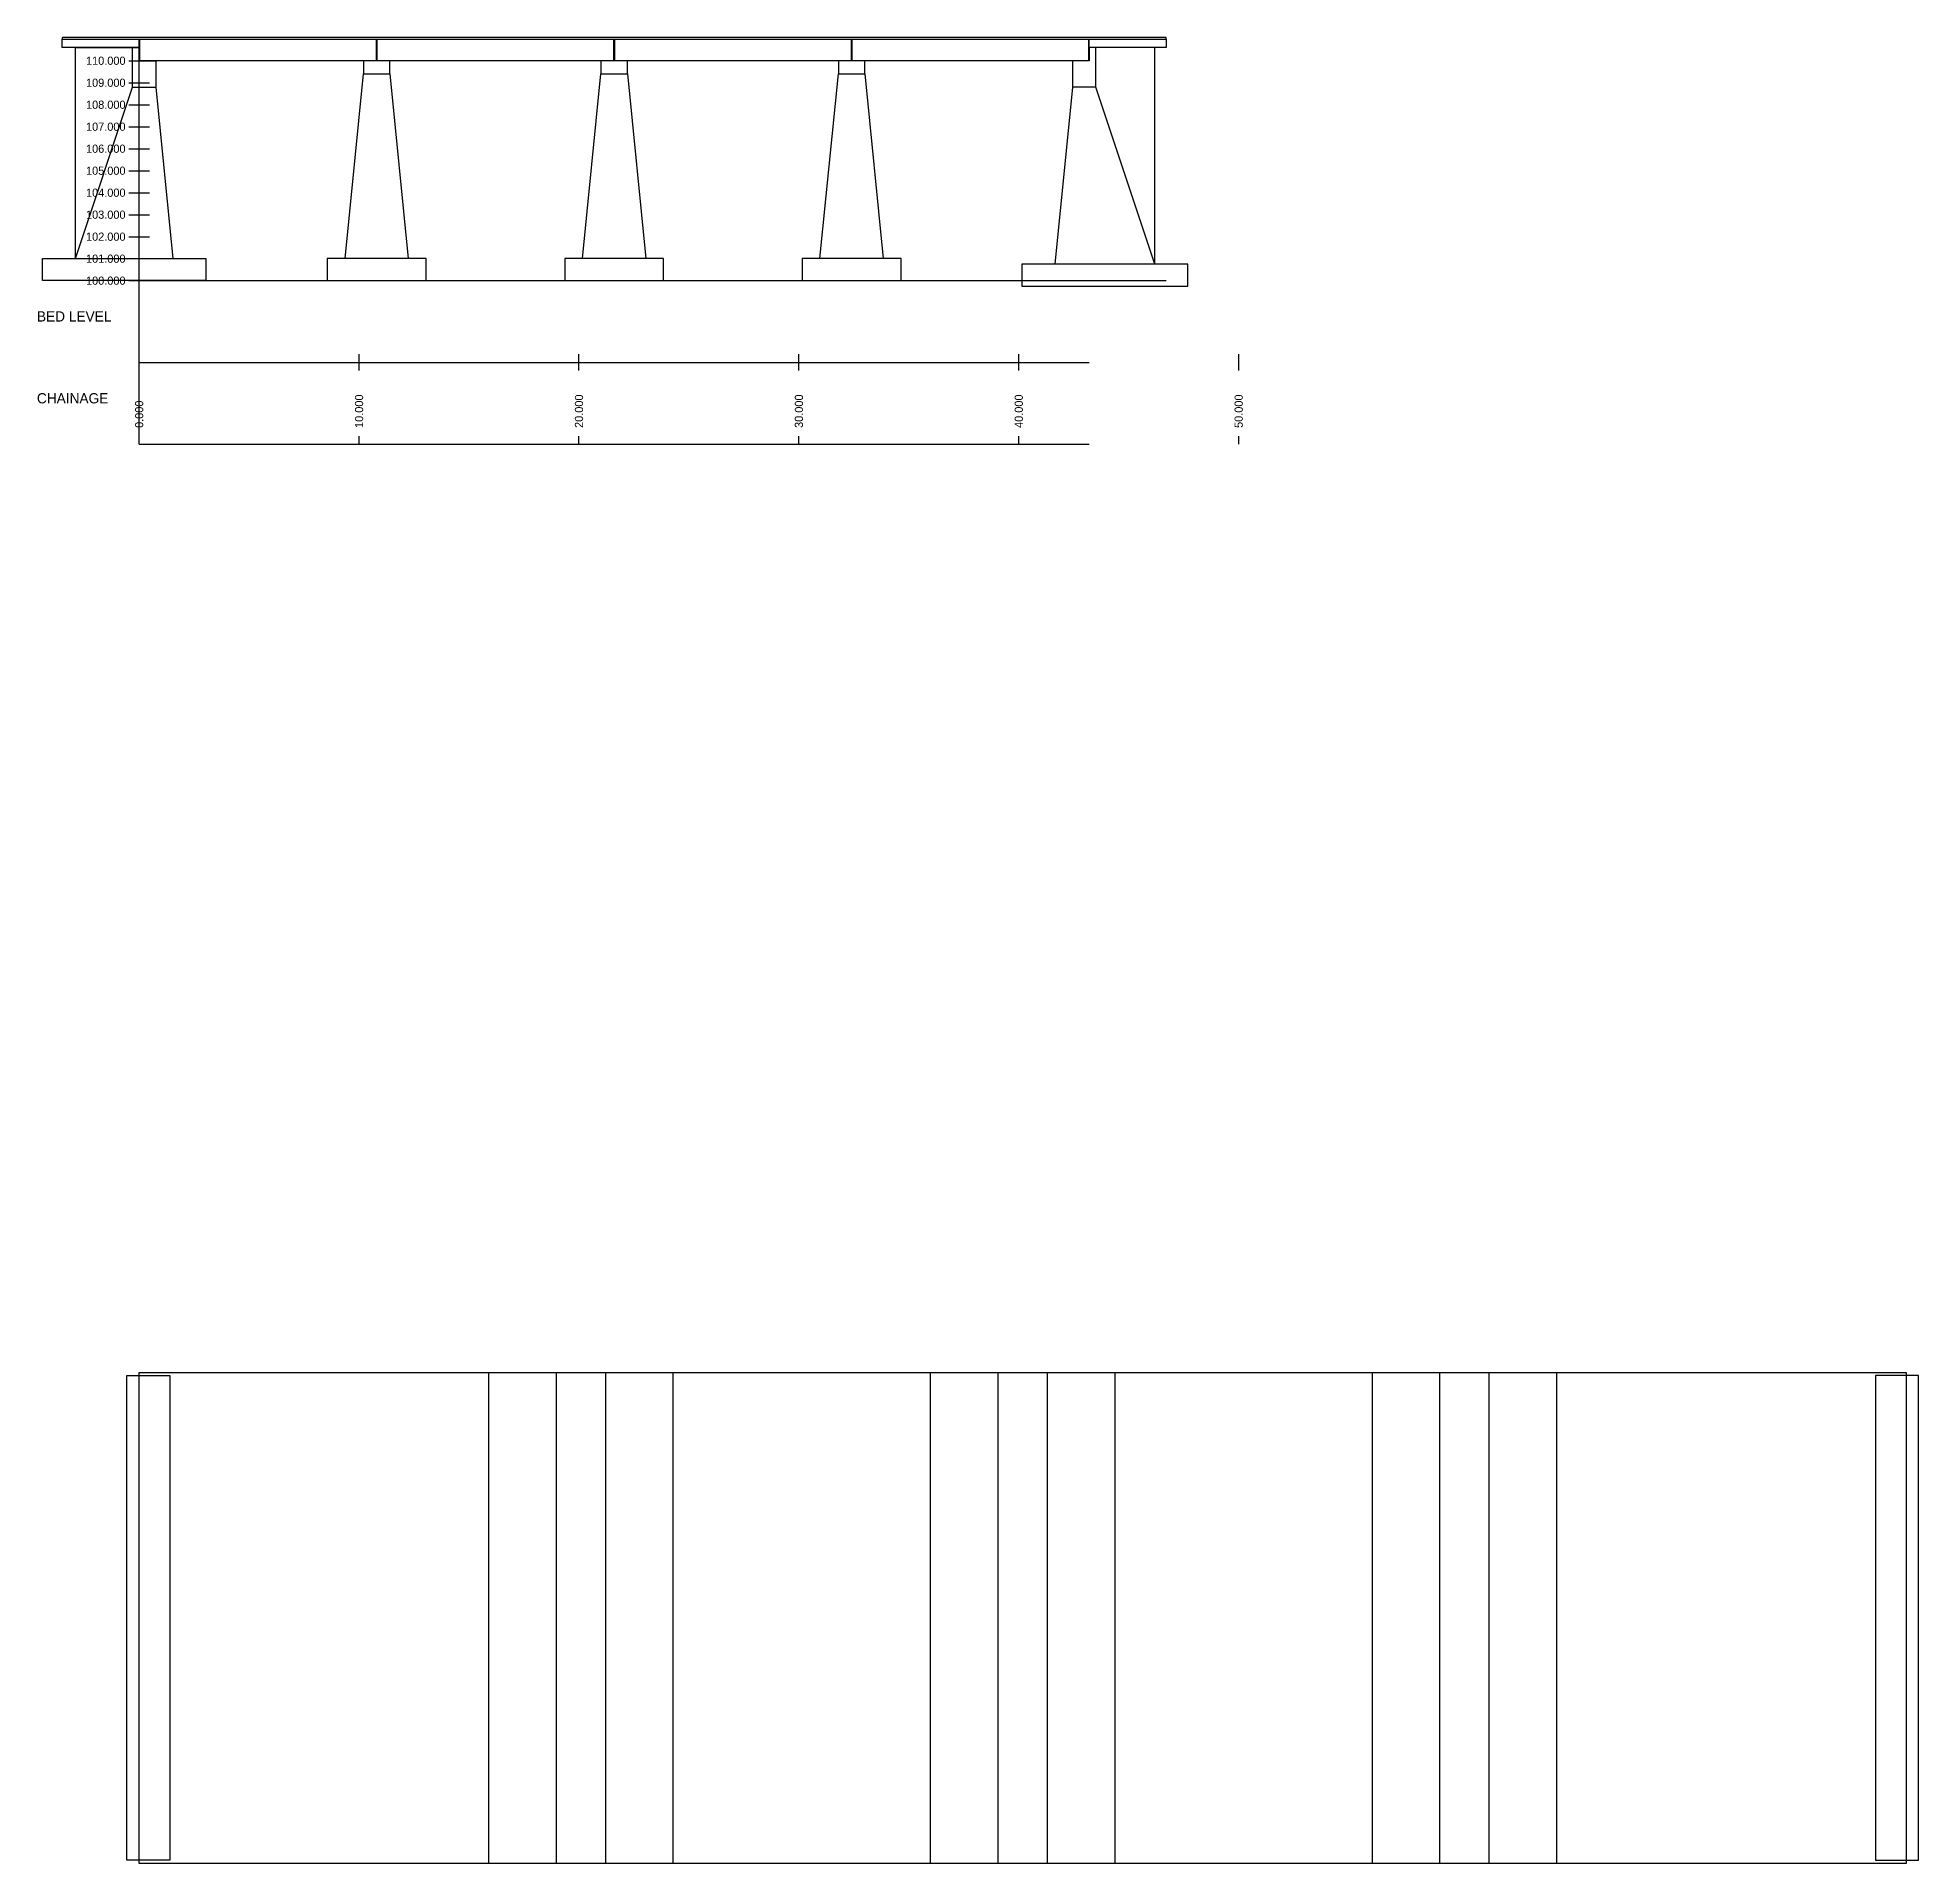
# Model space of a CAD drawing. Header units: metres. Extents: x -4618 to 80910, y -71860 to 11150.
import ezdxf

# ---------------------------------------------------------------- set-up
doc = ezdxf.new("R2010")
doc.units = ezdxf.units.M

msp = doc.modelspace()

# ---------------------------------------------------------------- linework, layer by layer
for p, q in [((-2900, 1100), (-2900, 10700)), ((-2900, 10700), (-300, 10700)), ((0, -7340), (0, 11075)), ((46183.3, 10700), (43500, 10700)), ((46183.3, 850), (46183.3, 10700)), ((-465, 10100), (465, 10100)), ((-465, 9100), (465, 9100)), ((-300, 8900), (750, 8900)), ((43500, 8900), (42450, 8900)), ((-465, 8100), (465, 8100)), ((-465, 7100), (465, 7100)), ((-465, 6100), (465, 6100)), ((-465, 5100), (465, 5100)), ((-465, 4100), (465, 4100)), ((-465, 3100), (465, 3100)), ((-465, 2100), (465, 2100)), ((-4400, 1100), (3030, 1100)), ((-465, 1100), (465, 1100)), ((-465, 100), (465, 100)), ((-465, 100), (465, 100)), ((-3.5, 100), (46700, 100)), ((47683.3, 850), (40145, 850)), ((0, -3992), (0, -3248)), ((10000, -3992), (10000, -3248)), ((20000, -3992), (20000, -3248)), ((30000, -3992), (30000, -3248)), ((40000, -3992), (40000, -3248)), ((50000, -3992), (50000, -3248)), ((0, -3620), (43200, -3620)), ((0, -7340), (0, -6968)), ((0, -7340), (43200, -7340)), ((10000, -7340), (10000, -6968)), ((20000, -7340), (20000, -6968)), ((30000, -7340), (30000, -6968)), ((40000, -7340), (40000, -6968)), ((50000, -7340), (50000, -6968))]:
    msp.add_line(p, q)
for points in [[(-3500, 11075), (46700, 11075), (46700, 11150), (-3500, 11150), (-3500, 11075)], [(0, 10700), (0, 10100), (750, 10100), (750, 8900), (1530, 1100), (1530, 1100), (3030, 1100), (3030, 100), (-4400, 100), (-4400, 1100), (-2900, 1100), (-2900, 1100), (-300, 8900), (-300, 10700), (0, 10700)], [(-3500, 11075), (0, 11075), (0, 10700), (-3500, 10700), (-3500, 11075)], [(25, 11075), (10775, 11075), (10775, 10100), (25, 10100), (25, 11075)], [(10825, 11075), (21575, 11075), (21575, 10100), (10825, 10100), (10825, 11075)], [(21625, 11075), (32375, 11075), (32375, 10100), (21625, 10100), (21625, 11075)], [(32425, 11075), (43175, 11075), (43175, 10100), (32425, 10100), (32425, 11075)], [(43200, 10700), (43200, 10100), (42450, 10100), (42450, 8900), (41645, 850), (41645, 850), (40145, 850), (40145, -150), (47683.3, -150), (47683.3, 850), (46183.3, 850), (46183.3, 850), (43500, 8900), (43500, 10700), (43200, 10700)], [(43200, 11075), (46700, 11075), (46700, 10700), (43200, 10700), (43200, 11075)], [(10200, 9500), (11400, 9500), (12240, 1100), (9360, 1100), (10200, 9500)], [(10200, 9500), (11400, 9500), (11400, 10100), (10200, 10100), (10200, 9500)], [(21000, 9500), (22200, 9500), (23040, 1100), (20160, 1100), (21000, 9500)], [(21000, 9500), (22200, 9500), (22200, 10100), (21000, 10100), (21000, 9500)], [(31800, 9500), (33000, 9500), (33840, 1100), (30960, 1100), (31800, 9500)], [(31800, 9500), (33000, 9500), (33000, 10100), (31800, 10100), (31800, 9500)], [(8550, 100), (13050, 100), (13050, 1100), (8550, 1100), (8550, 100)], [(19350, 100), (23850, 100), (23850, 1100), (19350, 1100), (19350, 100)], [(30150, 100), (34650, 100), (34650, 1100), (30150, 1100), (30150, 100)], [(0, -49540), (80352, -49540), (80352, -71860), (0, -71860), (0, -49540)], [(15903, -49540), (24273, -49540), (24273, -71860), (15903, -71860), (15903, -49540)], [(18972, -49540), (21204, -49540), (21204, -71860), (18972, -71860), (18972, -49540)], [(35991, -49540), (44361, -49540), (44361, -71860), (35991, -71860), (35991, -49540)], [(39060, -49540), (41292, -49540), (41292, -71860), (39060, -71860), (39060, -49540)], [(56079, -49540), (64449, -49540), (64449, -71860), (56079, -71860), (56079, -49540)], [(59148, -49540), (61380, -49540), (61380, -71860), (59148, -71860), (59148, -49540)], [(-558, -49679.5), (1395, -49679.5), (1395, -71720.5), (-558, -71720.5), (-558, -49679.5)], [(80910, -49679.5), (78957, -49679.5), (78957, -71720.5), (80910, -71720.5), (80910, -49679.5)]]:
    msp.add_lwpolyline(points, close=True)

# ---------------------------------------------------------------- texts
for s, height, p in [('110.000', 372, (-2418, 9914)), ('109.000', 372, (-2418, 8914)), ('108.000', 372, (-2418, 7914)), ('107.000', 372, (-2418, 6914)), ('106.000', 372, (-2418, 5914)), ('105.000', 372, (-2418, 4914)), ('104.000', 372, (-2418, 3914)), ('103.000', 372, (-2418, 2914)), ('102.000', 372, (-2418, 1914)), ('101.000', 372, (-2418, 914)), ('100.000', 372, (-2418, -86)), ('BED LEVEL', 465, (-4650, -1760)), ('CHAINAGE', 465, (-4650, -5480))]:
    msp.add_text(s, height=height).set_placement(p)
for s, p in [('10.000', (10186, -6596)), ('20.000', (20186, -6596)), ('30.000', (30186, -6596)), ('40.000', (40186, -6596)), ('50.000', (50186, -6596)), ('0.000', (186, -6596))]:
    msp.add_text(s, height=372, rotation=90).set_placement(p)

doc.saveas('drawing.dxf')
